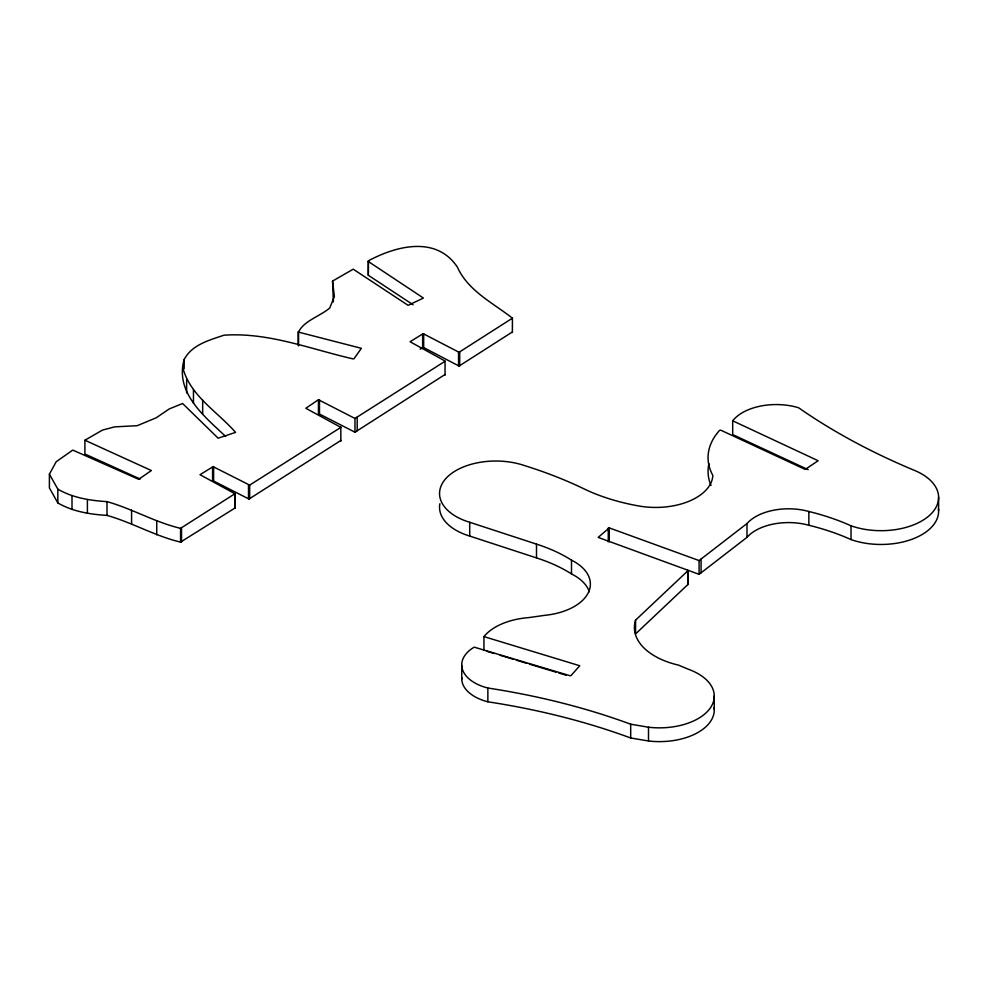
<?xml version="1.0" encoding="UTF-8"?>
<svg xmlns="http://www.w3.org/2000/svg" width="988" height="988" viewBox="0 0 988 988"><rect width="100%" height="100%" fill="white"/><g stroke="black" fill="none" stroke-linecap="round" stroke-linejoin="round"><path stroke-width="1.48" d="M225.684 436.474C204.504 416.467 174.641 392.718 184.176 359.496C191.907 344.651 209.271 340.23 223.893 335.216C268.353 332.067 310.43 349.135 353.012 358.879L354 358.73L361.361 348.319L298.574 332.129C303.526 320.902 320.507 316.049 329.745 307.972L334.364 296.585L332.548 281.074L353.235 269.193L408.106 305.329L423.432 298.055L368.314 261.499L368.425 260.807C396.373 245.777 436.35 235.514 457.37 267.106C468.065 290.867 492.827 302.822 512.426 318.173L459.062 352.284L423.173 333.672L410.057 341.725L445.255 361.126L354.964 418.443L354.964 432.213L318.457 413.503L318.457 399.72L354.964 418.443M687.883 570.768L687.623 570.125L687.883 584.538L635.58 633.913L635.58 620.131L687.883 570.768L687.883 584.538M318.457 399.72L305.811 408.266L340.86 427.372L249.655 485.12L213.112 466.657L199.996 474.697L234.946 493.728L235.206 507.881L180.557 542.103C154.993 536.076 132.231 522.516 107 515.403C89.994 514.328 72.766 511.623 57.835 502.929L49.4 487.936L49.4 474.154L56.205 461.742L72.766 450.083L138.666 479.316L151.386 470.535L84.906 440.228L84.906 454.011L140.148 479.007M212.593 466.744L212.593 480.514L249.001 499.051L340.811 440.487M354.964 432.213L444.995 374.526M49.4 474.154L57.835 489.146C72.766 497.853 89.994 500.558 107 501.632C132.231 508.734 154.993 522.294 180.557 528.333L234.946 493.728M420.122 349.135L423.667 347.578L459.062 366.066L512.426 331.943M808.172 469.671L732.688 434.584L732.688 420.802A47.795 27.602 0 0 1 798.6 407.76A625.787 361.299 0 0 0 914.715 470.498A57.563 33.234 0 0 1 928.979 515.86A57.563 33.234 0 0 1 851.014 525.801A185.139 106.889 0 0 0 808.851 511.488A46.572 26.886 0 0 0 746.99 523.566L699.096 560.567L609.275 527.901L598.172 537.398L699.096 574.337L746.99 537.349A46.572 26.886 0 0 1 808.851 525.27A185.139 106.889 0 0 1 851.014 539.584A57.563 33.234 0 0 0 911.171 539.547A57.563 33.234 0 0 0 938.427 508.585M84.906 440.228L102.591 430.039L114.756 426.865L137.159 425.692L156.055 417.875L169.343 408.896L182.595 403.512L218.138 438.19L235.552 432.386C217.842 412.033 191.017 396.398 183.188 369.08M483.935 650.388L483.935 636.605L579.746 665.751L571.002 675.607L570.002 675.718L474.191 647.152A43.904 25.355 0 0 0 487.862 688.031A504.275 291.139 0 0 1 630.69 724.204L648.499 727.217A54.871 31.678 0 0 0 710.286 708.025A54.871 31.678 0 0 0 688.908 669.456L678.595 665.146A70.099 40.471 0 0 1 635.58 620.131M461.767 677.57A43.904 25.355 0 0 0 487.862 701.801A504.275 291.139 0 0 1 630.69 737.987L648.499 740.988A54.871 31.678 0 0 0 714.102 707.457M486.874 651.277L494.222 653.5M500.101 655.266L513.328 659.268M516.267 660.157L526.555 663.269M529.494 664.158L555.948 672.149M558.887 673.038L566.248 675.261M732.688 420.802L818.138 460.729L805.208 469.424L720.808 430.2L719.585 430.348A102.159 58.984 0 0 0 712.842 475.413A57.205 33.024 0 0 1 637.63 505.757A157.24 90.785 0 0 1 586.069 489.85A358.508 206.986 0 0 0 524.677 465.632A56.254 32.481 0 0 0 446.712 477.636A56.254 32.481 0 0 0 469.708 522.282L536.496 544.129A135.665 78.324 0 0 1 571.496 560.147A54.933 31.715 0 0 1 588.366 592.578A54.933 31.715 0 0 1 544.931 615.314L528.889 617.586A57.86 33.407 0 0 0 483.935 636.605M439.882 503.695A56.254 32.481 0 0 0 469.708 536.064L536.496 557.911A135.665 78.324 0 0 1 571.496 573.929A54.933 31.715 0 0 1 589.354 591.787M368.425 260.807L368.314 275.269L413.095 304.773M333.376 301.908L332.548 281.074M938.6 497.026L938.6 510.796M851.014 525.801L851.014 539.584M808.851 511.488L808.851 525.27M746.99 523.566L746.99 537.349M714.262 695.774L714.262 709.545M701.072 559.035L701.072 572.818M699.096 560.567L699.096 574.337M648.499 727.217L648.499 740.988M630.69 724.204L630.69 737.987M609.275 527.901L609.275 541.683L608.262 541.745L608.262 527.975M571.496 560.147L571.496 573.929M536.496 544.129L536.496 557.911M512.426 318.173L512.389 332.561M487.862 688.031L487.862 701.801M469.708 522.282L469.708 536.064M461.742 665.467L461.742 679.25M459.704 352.136L459.704 365.918M458.556 352.173L458.556 365.943M445.045 361.41L445.045 375.193M423.667 333.796L423.667 347.578M422.642 333.759L422.642 347.541M368.314 261.499L368.314 275.269M357.199 417.035L357.199 430.805M340.811 426.705L340.86 441.154M319.482 399.757L319.482 413.527M298.574 332.129L298.574 345.911M298.154 331.511L298.154 345.294M249.655 485.12L249.655 498.891M248.507 485.145L248.507 498.928M234.996 494.395L234.996 508.165M213.618 466.781L213.618 480.551M202.663 400.091L202.663 413.873M193.463 389.544L193.463 403.326M186.633 379.157L186.633 392.928M184.176 359.496L184.176 368.672M181.533 528.234L181.533 542.017M180.557 528.333L180.557 542.103M156.734 521.047L156.734 534.829M131.577 510.067L131.577 523.85M107 501.632L107 515.403M87.401 499.595L87.401 513.365M72.001 495.778L72.001 509.561M57.835 489.146L57.835 502.929M711.027 485.466A102.159 58.984 0 0 1 708.927 463.705"/></g></svg>
